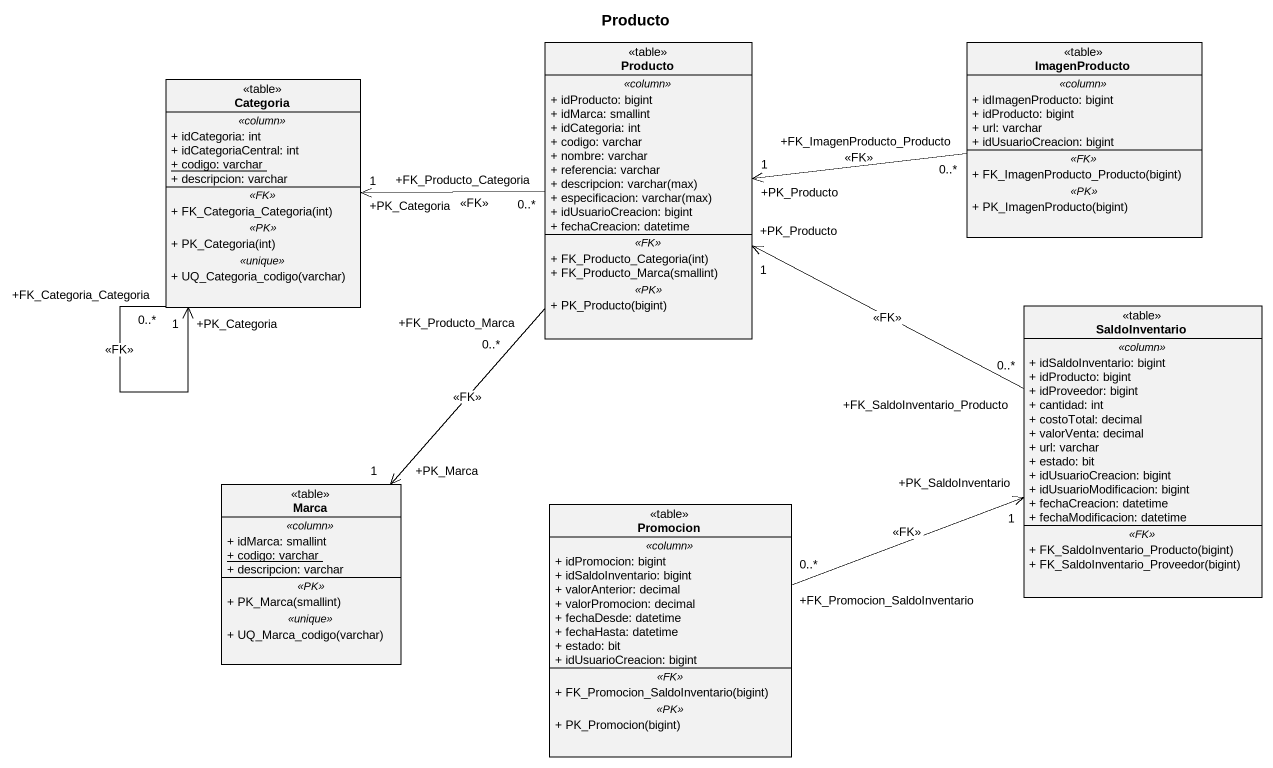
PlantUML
@startuml
title Producto
hide circle
hide empty members
skinparam classAttributeIconSize 0
class Producto <<table>> {
  .. <<column>> ..
  + idProducto: bigint
  + idMarca: smallint
  + idCategoria: int
  + codigo: varchar
  + nombre: varchar
  + referencia: varchar
  {field} + descripcion: varchar(max)
  {field} + especificacion: varchar(max)
  + idUsuarioCreacion: bigint
  + fechaCreacion: datetime
  .. <<FK>> ..
  + FK_Producto_Categoria(int)
  + FK_Producto_Marca(smallint)
  .. <<PK>> ..
  + PK_Producto(bigint)
}
class ImagenProducto <<table>> {
  .. <<column>> ..
  + idImagenProducto: bigint
  + idProducto: bigint
  + url: varchar
  + idUsuarioCreacion: bigint
  .. <<FK>> ..
  + FK_ImagenProducto_Producto(bigint)
  .. <<PK>> ..
  + PK_ImagenProducto(bigint)
}
class Categoria <<table>> {
  .. <<column>> ..
  + idCategoria: int
  + idCategoriaCentral: int
  {static} + codigo: varchar
  + descripcion: varchar
  .. <<FK>> ..
  + FK_Categoria_Categoria(int)
  .. <<PK>> ..
  + PK_Categoria(int)
  .. <<unique>> ..
  + UQ_Categoria_codigo(varchar)
}
class SaldoInventario <<table>> {
  .. <<column>> ..
  + idSaldoInventario: bigint
  + idProducto: bigint
  + idProveedor: bigint
  + cantidad: int
  + costoTotal: decimal
  + valorVenta: decimal
  + url: varchar
  + estado: bit
  + idUsuarioCreacion: bigint
  + idUsuarioModificacion: bigint
  + fechaCreacion: datetime
  + fechaModificacion: datetime
  .. <<FK>> ..
  + FK_SaldoInventario_Producto(bigint)
  + FK_SaldoInventario_Proveedor(bigint)
}
class Marca <<table>> {
  .. <<column>> ..
  + idMarca: smallint
  {static} + codigo: varchar
  + descripcion: varchar
  .. <<PK>> ..
  + PK_Marca(smallint)
  .. <<unique>> ..
  + UQ_Marca_codigo(varchar)
}
class Promocion <<table>> {
  .. <<column>> ..
  + idPromocion: bigint
  + idSaldoInventario: bigint
  + valorAnterior: decimal
  + valorPromocion: decimal
  + fechaDesde: datetime
  + fechaHasta: datetime
  + estado: bit
  + idUsuarioCreacion: bigint
  .. <<FK>> ..
  + FK_Promocion_SaldoInventario(bigint)
  .. <<PK>> ..
  + PK_Promocion(bigint)
}
Producto "+FK_Producto_Categoria\n0..*" -left-> "+PK_Categoria\n1" Categoria : <<FK>>
Producto "+FK_Producto_Marca\n0..*" --> "+PK_Marca\n1" Marca : <<FK>>
ImagenProducto "+FK_ImagenProducto_Producto\n0..*" -left-> "+PK_Producto\n1" Producto : <<FK>>
Categoria "+FK_Categoria_Categoria\n0..*" --> "+PK_Categoria\n1" Categoria : <<FK>>
SaldoInventario "+FK_SaldoInventario_Producto\n0..*" -left-> "+PK_Producto\n1" Producto : <<FK>>
Promocion "+FK_Promocion_SaldoInventario\n0..*" -right-> "+PK_SaldoInventario\n1" SaldoInventario : <<FK>>
@enduml
